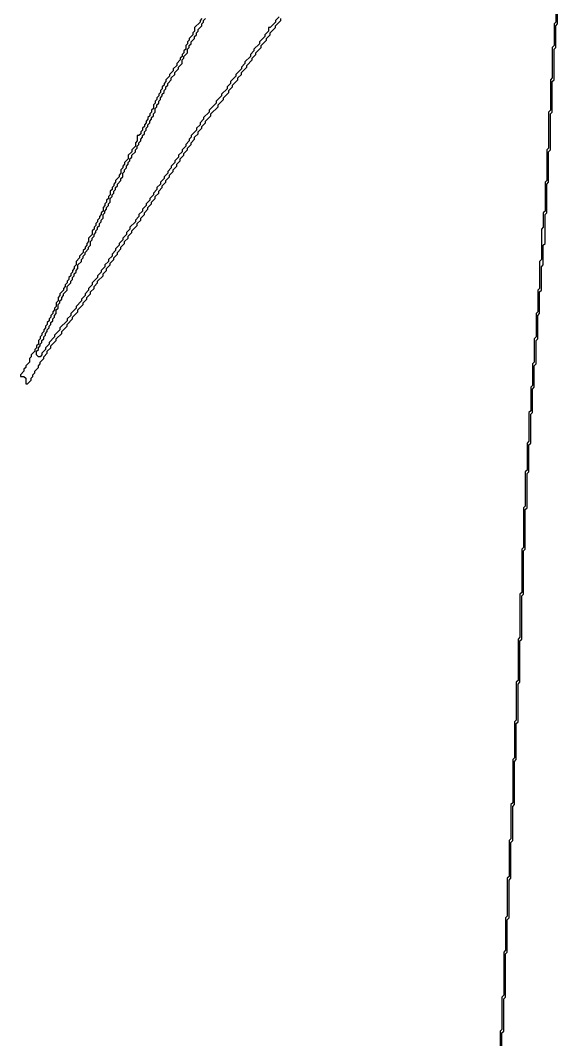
# Model space of a CAD drawing. Header units: metres. Extents: x 0 to 100, y 0 to 141.
# Drawn here: x 27.73 to 35.2, y 20.91 to 35.08 of the extents above; entities that cross this region are included whole.
import ezdxf

# ---------------------------------------------------------------- set-up
doc = ezdxf.new("R2010")
doc.units = ezdxf.units.M

msp = doc.modelspace()

# ---------------------------------------------------------------- linework, layer by layer
for points in [[(35.175, 35.325), (35.175, 35.05), (35.15, 35.025), (35.15, 34.725), (35.125, 34.7), (35.125, 34.275), (35.1, 34.25), (35.1, 33.825), (35.075, 33.8), (35.075, 33.3), (35.05, 33.275), (35.05, 32.85), (35.025, 32.825), (35.025, 32.425), (35, 32.4), (35, 32.2), (34.975, 32.175), (34.975, 31.75), (34.95, 31.725), (34.95, 31.35), (34.925, 31.325), (34.925, 31.025), (34.9, 31), (34.9, 30.675), (34.875, 30.65), (34.875, 30.325), (34.85, 30.3), (34.85, 30), (34.825, 29.975), (34.825, 29.65), (34.8, 29.625), (34.8, 29.225), (34.775, 29.2), (34.775, 28.825), (34.75, 28.8), (34.75, 28.325), (34.725, 28.3), (34.725, 27.75), (34.7, 27.725), (34.7, 27.125), (34.675, 27.1), (34.675, 26.5), (34.65, 26.475), (34.65, 25.9), (34.625, 25.875), (34.625, 25.35), (34.6, 25.325), (34.6, 24.825), (34.575, 24.8), (34.575, 24.2), (34.55, 24.175), (34.55, 23.7), (34.525, 23.675), (34.525, 23.175), (34.5, 23.15), (34.5, 22.625), (34.475, 22.6), (34.475, 22.15), (34.45, 22.125), (34.45, 21.525), (34.425, 21.5), (34.425, 21.05), (34.4, 21.025), (34.4, 20.7)], [(34.425, 20.675), (34.425, 21), (34.45, 21.025), (34.45, 21.475), (34.475, 21.5), (34.475, 22.1), (34.5, 22.125), (34.5, 22.575), (34.525, 22.6), (34.525, 23.125), (34.55, 23.15), (34.55, 23.65), (34.575, 23.675), (34.575, 24.15), (34.6, 24.175), (34.6, 24.775), (34.625, 24.8), (34.625, 25.3), (34.65, 25.325), (34.65, 25.85), (34.675, 25.875), (34.675, 26.45), (34.7, 26.475), (34.7, 27.075), (34.725, 27.1), (34.725, 27.7), (34.75, 27.725), (34.75, 28.275), (34.775, 28.3), (34.775, 28.775), (34.8, 28.8), (34.8, 29.175), (34.825, 29.2), (34.825, 29.6), (34.85, 29.625), (34.85, 29.95), (34.875, 29.975), (34.875, 30.275), (34.9, 30.3), (34.9, 30.625), (34.925, 30.65), (34.925, 30.975), (34.95, 31), (34.95, 31.3), (34.975, 31.325), (34.975, 31.65), (35, 31.675), (35, 31.95), (35.025, 31.975), (35.025, 32.375), (35.05, 32.4), (35.05, 32.8), (35.075, 32.825), (35.075, 33.25), (35.1, 33.275), (35.1, 33.775), (35.125, 33.8), (35.125, 34.225), (35.15, 34.25), (35.15, 34.675), (35.175, 34.7), (35.175, 35), (35.2, 35.025), (35.2, 35.3)], [(30.25, 35.1), (30.225, 35.075), (30.225, 35.05), (30.15, 34.975), (30.15, 34.925), (30.125, 34.9), (30.125, 34.875), (30.075, 34.825), (30.075, 34.8), (30.05, 34.775), (30.05, 34.75), (30.025, 34.725), (30.025, 34.675), (30, 34.65), (30, 34.625), (29.975, 34.6), (29.975, 34.575), (29.95, 34.55), (29.95, 34.525), (29.9, 34.475), (29.9, 34.45), (29.85, 34.4), (29.85, 34.375), (29.8, 34.325), (29.8, 34.3), (29.75, 34.25), (29.75, 34.225), (29.725, 34.2), (29.725, 34.175), (29.7, 34.15), (29.7, 34.125), (29.675, 34.1), (29.675, 34.075), (29.65, 34.05), (29.65, 34.025), (29.625, 34), (29.625, 33.975), (29.6, 33.95), (29.6, 33.925), (29.575, 33.9), (29.575, 33.85), (29.55, 33.825), (29.55, 33.8), (29.525, 33.775), (29.525, 33.75), (29.5, 33.725), (29.5, 33.7), (29.475, 33.675), (29.475, 33.65), (29.45, 33.625), (29.45, 33.6), (29.425, 33.575), (29.425, 33.55), (29.4, 33.525), (29.4, 33.5), (29.375, 33.475), (29.35, 33.475), (29.35, 33.4), (29.325, 33.375), (29.325, 33.325), (29.275, 33.275), (29.275, 33.25), (29.225, 33.2), (29.225, 33.15), (29.175, 33.1), (29.175, 33.075), (29.15, 33.05), (29.15, 33.025), (29.125, 33), (29.125, 32.95), (29.1, 32.925), (29.1, 32.9), (29.05, 32.85), (29.05, 32.825), (29.025, 32.8), (29.025, 32.775), (29, 32.75), (29, 32.725), (28.975, 32.7), (28.975, 32.65), (28.95, 32.625), (28.95, 32.6), (28.925, 32.575), (28.925, 32.55), (28.9, 32.525), (28.9, 32.5), (28.875, 32.475), (28.875, 32.425), (28.85, 32.4), (28.85, 32.375), (28.825, 32.35), (28.825, 32.325), (28.8, 32.3), (28.8, 32.275), (28.775, 32.25), (28.775, 32.225), (28.75, 32.2), (28.75, 32.175), (28.725, 32.15), (28.725, 32.1), (28.675, 32.05), (28.675, 32), (28.65, 31.975), (28.65, 31.95), (28.625, 31.925), (28.625, 31.9), (28.6, 31.875), (28.6, 31.85), (28.55, 31.8), (28.55, 31.775), (28.5, 31.725), (28.5, 31.675), (28.475, 31.65), (28.475, 31.625), (28.45, 31.6), (28.45, 31.575), (28.425, 31.55), (28.425, 31.525), (28.4, 31.5), (28.4, 31.475), (28.375, 31.45), (28.375, 31.425), (28.35, 31.4), (28.35, 31.375), (28.325, 31.35), (28.325, 31.325), (28.275, 31.275), (28.275, 31.25), (28.25, 31.225), (28.25, 31.175), (28.225, 31.15), (28.225, 31.1), (28.2, 31.075), (28.2, 31.05), (28.175, 31.025), (28.175, 31), (28.15, 30.975), (28.15, 30.95), (28.125, 30.925), (28.125, 30.9), (28.1, 30.875), (28.1, 30.85), (28.075, 30.825), (28.075, 30.8), (28.05, 30.775), (28.05, 30.75), (28.025, 30.725), (28.025, 30.7), (28, 30.675), (28, 30.65), (27.975, 30.625), (27.975, 30.575), (27.95, 30.55), (27.95, 30.525), (27.925, 30.5), (27.925, 30.475), (27.875, 30.425), (27.875, 30.4), (27.85, 30.375), (27.85, 30.325), (27.8, 30.275), (27.8, 30.25), (27.775, 30.225), (27.775, 30.2), (27.725, 30.15), (27.725, 30.125), (27.775, 30.125), (27.8, 30.1), (27.8, 30.025), (27.825, 30.025), (27.875, 30.075), (27.875, 30.1), (27.9, 30.125), (27.9, 30.15), (27.925, 30.175), (27.925, 30.2), (27.975, 30.25), (27.975, 30.275), (28, 30.3), (28, 30.325), (28.05, 30.375), (28.05, 30.4), (28.1, 30.45), (28.1, 30.475), (28.15, 30.525), (28.15, 30.55), (28.225, 30.625), (28.225, 30.65), (28.3, 30.725), (28.3, 30.75), (28.375, 30.825), (28.375, 30.85), (28.45, 30.925), (28.45, 30.95), (28.525, 31.025), (28.525, 31.05), (28.6, 31.125), (28.6, 31.15), (28.65, 31.2), (28.65, 31.225), (28.7, 31.275), (28.7, 31.3), (28.75, 31.35), (28.75, 31.375), (28.8, 31.425), (28.8, 31.45), (28.875, 31.525), (28.875, 31.55), (28.925, 31.6), (28.925, 31.625), (28.975, 31.675), (28.975, 31.7), (29.025, 31.75), (29.025, 31.775), (29.075, 31.825), (29.075, 31.85), (29.125, 31.9), (29.125, 31.925), (29.175, 31.975), (29.175, 32), (29.225, 32.05), (29.225, 32.075), (29.275, 32.125), (29.275, 32.15), (29.35, 32.225), (29.35, 32.25), (29.4, 32.3), (29.4, 32.325), (29.45, 32.375), (29.45, 32.4), (29.5, 32.45), (29.5, 32.475), (29.55, 32.525), (29.55, 32.55), (29.6, 32.6), (29.6, 32.625), (29.65, 32.675), (29.65, 32.7), (29.7, 32.75), (29.7, 32.775), (29.75, 32.825), (29.75, 32.85), (29.8, 32.9), (29.8, 32.925), (29.85, 32.975), (29.85, 33), (29.9, 33.05), (29.9, 33.075), (29.95, 33.125), (29.95, 33.15), (30, 33.2), (30, 33.225), (30.05, 33.275), (30.05, 33.3), (30.1, 33.35), (30.1, 33.375), (30.15, 33.425), (30.15, 33.45), (30.2, 33.5), (30.2, 33.525), (30.25, 33.575), (30.25, 33.6), (30.3, 33.65), (30.3, 33.675), (30.375, 33.75), (30.375, 33.775), (30.475, 33.875), (30.475, 33.9), (30.55, 33.975), (30.55, 34), (30.625, 34.075), (30.625, 34.1), (30.675, 34.15), (30.675, 34.175), (30.75, 34.25), (30.75, 34.275), (30.8, 34.325), (30.8, 34.35), (30.875, 34.425), (30.875, 34.45), (30.95, 34.525), (30.95, 34.55), (31, 34.6), (31, 34.625), (31.075, 34.7), (31.075, 34.725), (31.15, 34.8), (31.15, 34.825), (31.2, 34.875), (31.2, 34.9), (31.275, 34.975), (31.275, 35), (31.35, 35.075), (31.35, 35.1)], [(31.325, 35.125), (31.275, 35.075), (31.275, 35.05), (31.2, 34.975), (31.175, 34.975), (31.175, 34.925), (31.125, 34.875), (31.125, 34.85), (31.05, 34.775), (31.05, 34.75), (30.975, 34.675), (30.975, 34.65), (30.925, 34.6), (30.925, 34.575), (30.85, 34.5), (30.85, 34.475), (30.8, 34.425), (30.8, 34.4), (30.725, 34.325), (30.725, 34.3), (30.65, 34.225), (30.65, 34.2), (30.6, 34.15), (30.6, 34.125), (30.525, 34.05), (30.525, 34.025), (30.45, 33.95), (30.45, 33.925), (30.35, 33.825), (30.35, 33.8), (30.275, 33.725), (30.275, 33.7), (30.225, 33.65), (30.225, 33.625), (30.175, 33.575), (30.175, 33.55), (30.1, 33.475), (30.1, 33.45), (30.075, 33.425), (30.075, 33.4), (30.025, 33.35), (30.025, 33.325), (29.975, 33.275), (29.975, 33.25), (29.925, 33.2), (29.925, 33.175), (29.875, 33.125), (29.875, 33.1), (29.825, 33.05), (29.825, 33.025), (29.775, 32.975), (29.775, 32.95), (29.725, 32.9), (29.725, 32.875), (29.675, 32.825), (29.675, 32.8), (29.625, 32.75), (29.625, 32.725), (29.575, 32.675), (29.575, 32.65), (29.525, 32.6), (29.525, 32.575), (29.475, 32.525), (29.475, 32.5), (29.425, 32.45), (29.425, 32.425), (29.375, 32.375), (29.375, 32.35), (29.325, 32.3), (29.325, 32.275), (29.25, 32.2), (29.25, 32.175), (29.2, 32.125), (29.2, 32.1), (29.15, 32.05), (29.15, 32.025), (29.1, 31.975), (29.1, 31.95), (29.05, 31.9), (29.05, 31.875), (29, 31.825), (29, 31.8), (28.95, 31.75), (28.95, 31.725), (28.9, 31.675), (28.9, 31.65), (28.85, 31.6), (28.85, 31.575), (28.8, 31.525), (28.8, 31.5), (28.725, 31.425), (28.725, 31.4), (28.675, 31.35), (28.675, 31.325), (28.625, 31.275), (28.625, 31.25), (28.575, 31.2), (28.575, 31.175), (28.5, 31.1), (28.5, 31.075), (28.425, 31), (28.425, 30.975), (28.375, 30.925), (28.375, 30.9), (28.275, 30.8), (28.275, 30.775), (28.2, 30.7), (28.2, 30.675), (28.125, 30.6), (28.125, 30.575), (28.075, 30.525), (28.075, 30.5), (28.025, 30.45), (28.025, 30.425), (28, 30.4), (27.975, 30.4), (27.95, 30.425), (27.95, 30.475), (27.975, 30.5), (27.975, 30.525), (28, 30.55), (28, 30.575), (28.025, 30.6), (28.025, 30.625), (28.05, 30.65), (28.05, 30.675), (28.075, 30.7), (28.075, 30.725), (28.1, 30.75), (28.1, 30.775), (28.125, 30.8), (28.125, 30.825), (28.15, 30.85), (28.15, 30.875), (28.175, 30.9), (28.175, 30.925), (28.2, 30.95), (28.2, 30.975), (28.225, 31), (28.225, 31.05), (28.25, 31.075), (28.25, 31.125), (28.275, 31.15), (28.275, 31.175), (28.3, 31.2), (28.3, 31.225), (28.325, 31.25), (28.325, 31.275), (28.375, 31.325), (28.375, 31.375), (28.425, 31.425), (28.425, 31.45), (28.45, 31.475), (28.45, 31.5), (28.475, 31.525), (28.475, 31.55), (28.5, 31.575), (28.5, 31.6), (28.525, 31.625), (28.525, 31.675), (28.575, 31.725), (28.575, 31.75), (28.6, 31.775), (28.6, 31.8), (28.625, 31.825), (28.625, 31.85), (28.675, 31.9), (28.675, 31.925), (28.7, 31.95), (28.7, 32), (28.725, 32.025), (28.725, 32.05), (28.75, 32.075), (28.75, 32.1), (28.775, 32.125), (28.775, 32.15), (28.8, 32.175), (28.8, 32.2), (28.825, 32.225), (28.825, 32.25), (28.85, 32.275), (28.85, 32.3), (28.875, 32.325), (28.875, 32.375), (28.9, 32.4), (28.9, 32.425), (28.925, 32.45), (28.925, 32.475), (28.95, 32.5), (28.95, 32.525), (28.975, 32.55), (28.975, 32.6), (29, 32.625), (29, 32.65), (29.025, 32.675), (29.025, 32.7), (29.05, 32.725), (29.05, 32.75), (29.075, 32.775), (29.075, 32.8), (29.125, 32.85), (29.125, 32.875), (29.15, 32.9), (29.15, 32.95), (29.175, 32.975), (29.175, 33), (29.2, 33.025), (29.2, 33.05), (29.225, 33.075), (29.225, 33.1), (29.25, 33.125), (29.25, 33.15), (29.275, 33.175), (29.275, 33.2), (29.325, 33.25), (29.325, 33.275), (29.35, 33.3), (29.35, 33.325), (29.375, 33.35), (29.375, 33.375), (29.4, 33.4), (29.4, 33.425), (29.425, 33.45), (29.425, 33.475), (29.45, 33.5), (29.45, 33.525), (29.475, 33.55), (29.475, 33.575), (29.5, 33.6), (29.5, 33.625), (29.525, 33.65), (29.525, 33.675), (29.55, 33.7), (29.55, 33.725), (29.575, 33.75), (29.575, 33.775), (29.6, 33.8), (29.6, 33.85), (29.625, 33.875), (29.625, 33.9), (29.65, 33.925), (29.65, 33.95), (29.675, 33.975), (29.675, 34), (29.7, 34.025), (29.7, 34.05), (29.725, 34.075), (29.725, 34.1), (29.75, 34.125), (29.75, 34.15), (29.775, 34.175), (29.775, 34.2), (29.825, 34.25), (29.825, 34.275), (29.875, 34.325), (29.875, 34.35), (29.925, 34.4), (29.925, 34.425), (29.975, 34.475), (29.975, 34.525), (30, 34.55), (30, 34.575), (30.05, 34.625), (30.05, 34.675), (30.075, 34.7), (30.075, 34.725), (30.1, 34.75), (30.1, 34.775), (30.15, 34.825), (30.15, 34.85), (30.175, 34.875), (30.175, 34.9), (30.2, 34.925), (30.2, 34.95), (30.25, 35), (30.25, 35.025), (30.275, 35.05), (30.275, 35.075), (30.3, 35.1)]]:
    msp.add_lwpolyline(points)

doc.saveas('drawing.dxf')
